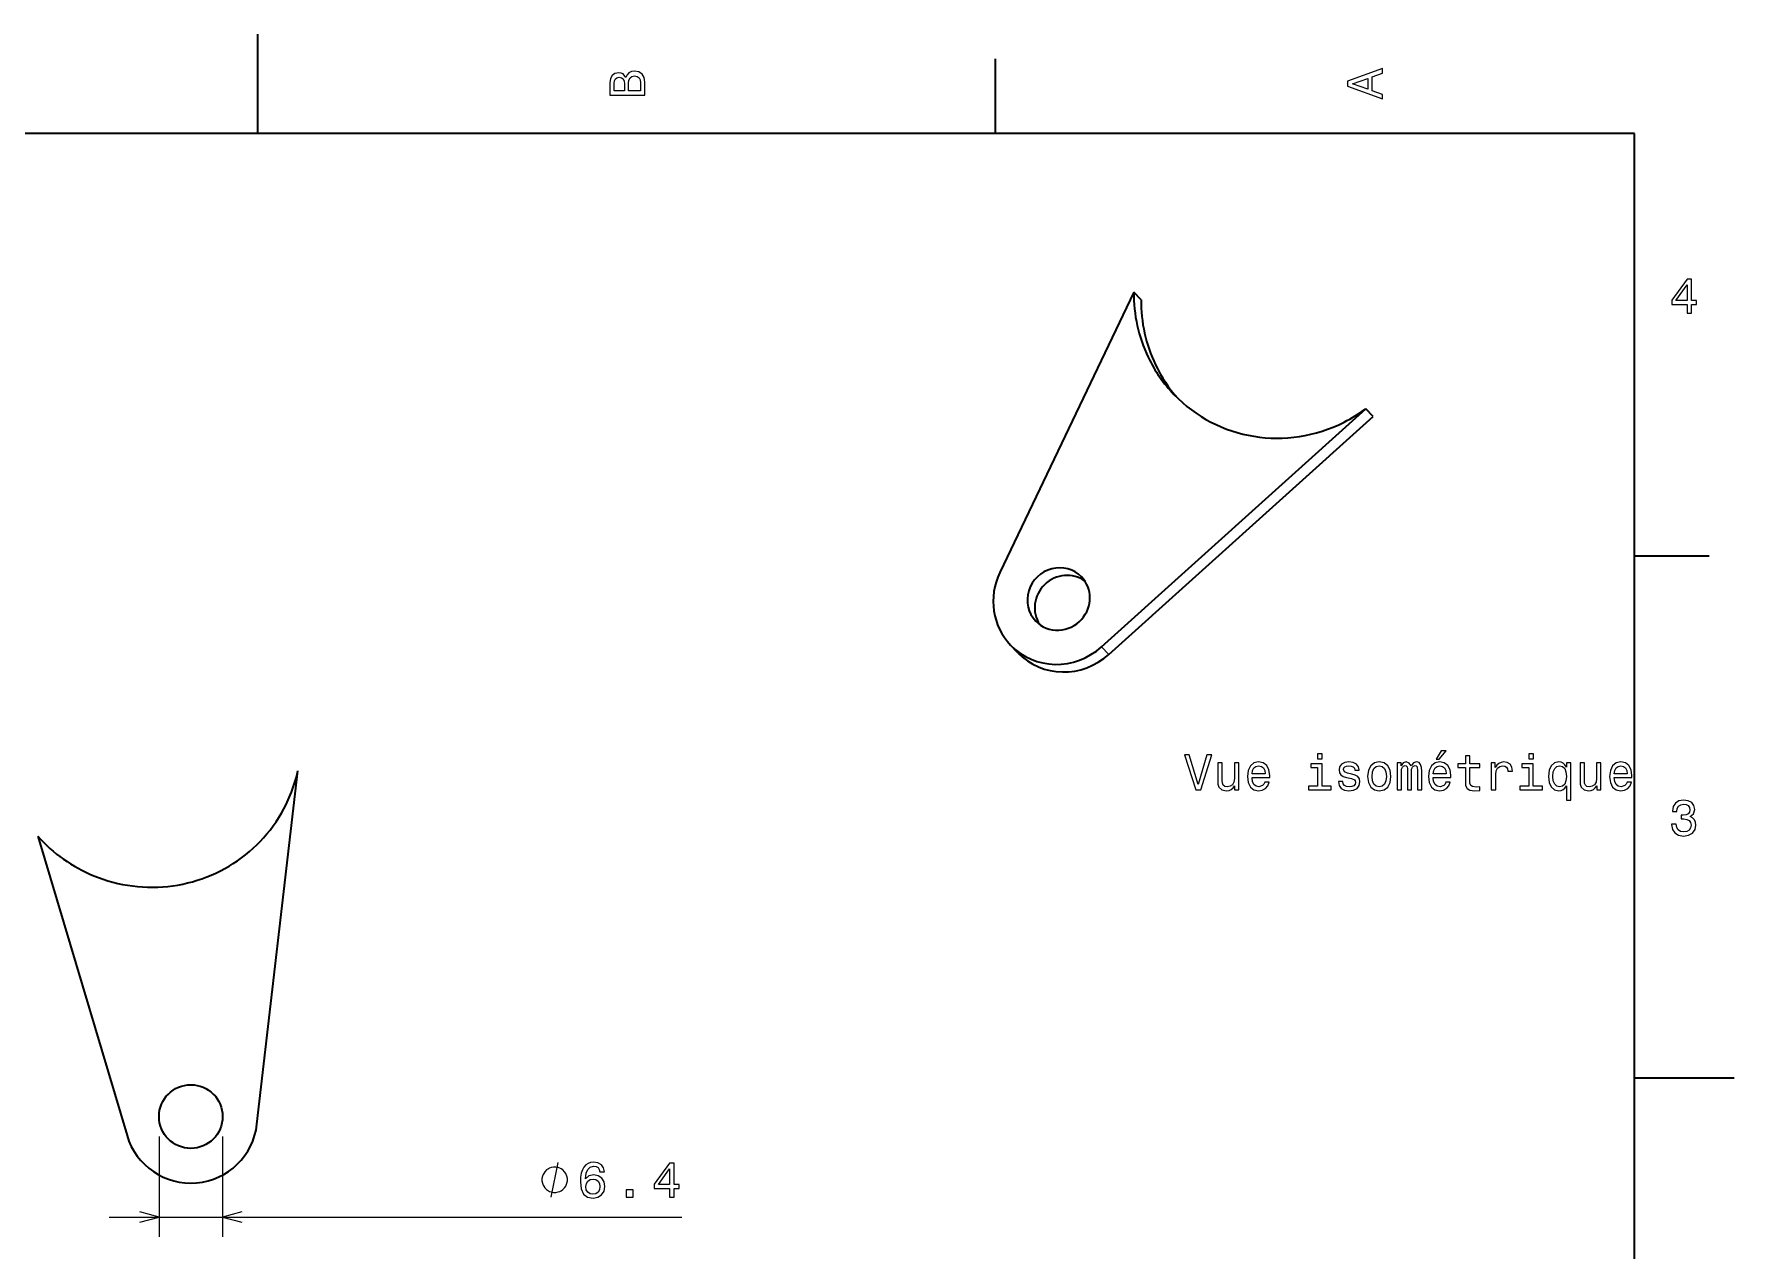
# Model space of a CAD drawing. Extents: x 0 to 297, y 0 to 210.
# Drawn here: x 126 to 297, y 87.6 to 210 of the extents above; entities that cross this region are included whole.
import ezdxf

# ---------------------------------------------------------------- set-up
doc = ezdxf.new("R2010")
doc.units = 0

msp = doc.modelspace()

# ---------------------------------------------------------------- linework, layer by layer
at = {"color": 7, "lineweight": 35, "ltscale": 0.25}
for p, q in [((148.5, 200), (148.5, 210)), ((287, 105), (297, 105))]:
    msp.add_line(p, q, dxfattribs=at)
at = {"color": 7, "lineweight": 35, "ltscale": 0.1875}
for p, q in [((222.699997, 200), (222.699997, 207.5)), ((287, 157.5), (294.5, 157.5))]:
    msp.add_line(p, q, dxfattribs=at)
at = {"color": 7, "lineweight": 35}
for p, q in [((287, 200), (10, 200)), ((287, 10), (287, 200)), ((236.625183, 184.041107), (223.141418, 155.825058)), ((233.378403, 148.36113), (259.951752, 172.300751)), ((234.114014, 147.596024), (260.687378, 171.535645)), ((148.426193, 100.339111), (152.540253, 135.869736)), ((126.371674, 129.303253), (135.350067, 99.195099))]:
    msp.add_line(p, q, dxfattribs=at)
at = {"color": 7, "lineweight": 35, "ltscale": 0.026534}
for p, q in [((237.360794, 183.276001), (236.625183, 184.041107)), ((224.971939, 147.762817), (224.236328, 148.527908))]:
    msp.add_line(p, q, dxfattribs=at)
at = {"color": 7, "lineweight": 35, "ltscale": 0.026535}
msp.add_line((260.687378, 171.535645), (259.951752, 172.300751), dxfattribs=at)
at = {"color": 7, "lineweight": 13, "ltscale": 0.026534}
msp.add_line((234.114014, 147.596024), (233.378403, 148.36113), dxfattribs=at)
at = {"color": 8, "lineweight": 13, "ltscale": 0.252751}
for p, q in [((138.570663, 99.109749), (138.570663, 88.999695)), ((144.970657, 99.109749), (144.970657, 88.999695))]:
    msp.add_line(p, q, dxfattribs=at)
at = {"color": 8, "lineweight": 13}
msp.add_line((133.570663, 90.999695), (191.167526, 90.999695), dxfattribs=at)
at = {"color": 7, "lineweight": 13}
for points in [[(185.542007, 205.630417), (185.249496, 205.983429), (185.052811, 206.074219), (184.81073, 206.104477), (184.432495, 206.03891), (184.160156, 205.842224), (183.993729, 205.524506), (183.933212, 205.080704), (183.933212, 203.835022), (187.433212, 203.835022), (187.433212, 205.151306), (187.36261, 205.620331), (187.155838, 205.968307), (186.828018, 206.185165), (186.384216, 206.260818), (186.08667, 206.215424), (185.839554, 206.094391), (185.65799, 205.897705)], [(185.385666, 204.984879), (185.385666, 204.298996), (184.351807, 204.298996), (184.351807, 205.025223), (184.382065, 205.297562), (184.472839, 205.489197), (184.629181, 205.605194), (184.86116, 205.645538), (185.093155, 205.600143), (185.254532, 205.479111), (185.355408, 205.272339)], [(187.014618, 205.095825), (187.014618, 204.298996), (185.809296, 204.298996), (185.809296, 205.050446), (185.844589, 205.368164), (185.9505, 205.595108), (186.132065, 205.731277), (186.394302, 205.776657), (186.671692, 205.731277), (186.863327, 205.605194), (186.979324, 205.393372)], [(261.633209, 203.466858), (261.633209, 203.930847), (260.604401, 204.298996), (260.604401, 205.695969), (261.633209, 206.064133), (261.633209, 206.538193), (258.128174, 205.257217), (258.128174, 204.742798)], [(260.17572, 204.460388), (258.632477, 205), (260.17572, 205.539627)], [(292.277374, 181.916794), (292.731262, 181.916794), (292.731262, 182.784225), (293.23056, 182.784225), (293.23056, 183.187683), (292.731262, 183.187683), (292.731262, 185.341141), (292.272339, 185.341141), (290.739197, 183.228027), (290.739197, 182.784225), (292.277374, 182.784225)], [(291.162842, 183.187683), (292.277374, 184.756134), (292.277374, 183.187683)], [(243.979492, 137.478394), (243.101959, 134.497833), (242.199234, 137.478394), (241.720123, 137.478394), (242.849808, 133.973343), (243.354126, 133.973343), (244.458588, 137.478394)], [(255.573868, 137.594376), (255.104843, 137.594376), (255.104843, 137.090057), (255.573868, 137.090057)], [(267.042175, 137.049713), (267.339722, 137.049713), (268.040741, 137.907059), (267.546478, 137.907059)], [(269.977325, 136.21254), (269.977325, 134.855911), (270.007599, 134.417145), (270.148804, 134.114548), (270.431213, 133.938034), (270.910309, 133.877518), (271.434814, 133.90274), (271.434814, 134.286026), (271.051544, 134.255768), (270.703552, 134.296112), (270.516937, 134.422195), (270.436249, 134.634003), (270.421143, 134.931549), (270.421143, 136.21254), (271.434814, 136.21254), (271.434814, 136.590775), (270.421143, 136.590775), (270.421143, 137.382568), (269.977325, 137.382568), (269.977325, 136.590775), (269.210754, 136.590775), (269.210754, 136.21254)], [(276.826019, 137.594376), (276.356995, 137.594376), (276.356995, 137.090057), (276.826019, 137.090057)], [(247.181931, 136.681549), (246.738129, 136.681549), (246.738129, 135.118149), (246.687698, 134.755051), (246.541443, 134.492798), (246.314499, 134.331406), (246.016953, 134.280975), (245.779922, 134.32132), (245.628616, 134.442368), (245.542892, 134.649139), (245.52272, 134.941635), (245.52272, 136.681549), (245.078918, 136.681549), (245.078918, 134.901291), (245.09404, 134.543228), (245.189865, 134.245682), (245.482376, 133.973343), (245.951385, 133.877518), (246.203552, 133.912827), (246.42041, 134.003601), (246.60701, 134.159943), (246.758301, 134.386887), (246.758301, 133.973343), (247.181931, 133.973343)], [(248.518387, 135.198853), (250.29361, 135.198853), (250.298645, 135.405624), (250.217957, 135.985596), (249.996063, 136.419312), (249.643036, 136.681549), (249.174011, 136.777374), (248.715073, 136.676514), (248.362045, 136.394089), (248.135101, 135.935165), (248.054413, 135.329971), (248.130066, 134.709656), (248.35701, 134.255768), (248.704987, 133.973343), (249.158875, 133.877518), (249.552246, 133.943085), (249.875015, 134.114548), (250.112045, 134.386887), (250.248215, 134.75), (249.809464, 134.75), (249.718674, 134.548264), (249.587555, 134.396973), (249.214355, 134.27594), (248.926895, 134.331406), (248.710037, 134.507919), (248.568817, 134.795395), (248.518387, 135.183716)], [(248.518387, 135.572052), (248.573868, 135.920029), (248.710037, 136.177231), (248.916809, 136.333572), (249.189148, 136.389053), (249.456436, 136.333572), (249.663208, 136.177231), (249.789291, 135.920029), (249.834671, 135.572052)], [(255.558731, 134.346542), (255.558731, 136.590775), (254.418976, 136.590775), (254.418976, 136.21254), (255.114929, 136.21254), (255.114929, 134.346542), (254.207153, 134.346542), (254.207153, 133.973343), (256.476593, 133.973343), (256.476593, 134.346542)], [(258.564514, 135.55188), (258.135834, 135.65274), (257.818115, 135.768738), (257.712189, 136.005768), (257.742462, 136.172195), (257.848358, 136.293228), (258.019836, 136.368881), (258.266937, 136.399139), (258.503967, 136.368881), (258.690582, 136.278091), (258.811615, 136.141937), (258.862061, 135.960373), (259.295776, 135.960373), (259.295776, 135.970459), (259.220123, 136.298264), (259.013336, 136.555481), (258.690582, 136.716858), (258.266937, 136.777374), (257.838287, 136.716858), (257.525604, 136.55043), (257.328918, 136.303314), (257.268402, 135.990631), (257.313782, 135.688034), (257.454987, 135.476227), (257.686981, 135.324921), (258.024872, 135.219025), (258.519104, 135.097977), (258.821716, 134.971909), (258.902405, 134.871033), (258.932648, 134.719742), (258.887268, 134.533142), (258.766235, 134.391937), (258.56955, 134.301147), (258.307312, 134.270889), (258.029907, 134.301147), (257.828186, 134.407059), (257.692017, 134.578537), (257.636536, 134.815567), (257.207886, 134.815567), (257.278473, 134.412109), (257.48526, 134.119598), (257.813049, 133.943085), (258.266937, 133.877518), (258.741028, 133.943085), (259.088989, 134.119598), (259.300812, 134.402023), (259.376465, 134.770172), (259.320984, 135.087891), (259.164642, 135.304749), (258.90744, 135.445969)], [(260.143036, 135.324921), (260.223724, 134.709656), (260.455719, 134.255768), (260.823853, 133.973343), (261.318115, 133.877518), (261.807312, 133.973343), (262.175446, 134.250717), (262.40744, 134.704605), (262.493164, 135.324921), (262.40744, 135.940201), (262.175446, 136.399139), (261.807312, 136.676514), (261.318115, 136.777374), (260.823853, 136.676514), (260.455719, 136.394089), (260.223724, 135.940201)], [(260.596924, 135.329971), (260.642303, 135.783859), (260.783508, 136.111664), (261.010468, 136.3134), (261.318115, 136.384003), (261.620697, 136.3134), (261.847656, 136.116714), (261.988861, 135.783859), (262.039276, 135.329971), (261.988861, 134.871033), (261.847656, 134.538177), (261.620697, 134.336456), (261.318115, 134.270889), (261.010468, 134.336456), (260.783508, 134.538177), (260.642303, 134.871033)], [(263.133667, 133.973343), (263.542175, 133.973343), (263.542175, 135.783859), (263.567383, 136.056198), (263.643036, 136.252884), (263.759033, 136.368881), (263.910339, 136.414261), (264.031372, 136.373917), (264.112061, 136.273056), (264.152405, 136.101578), (264.167542, 135.874634), (264.167542, 133.973343), (264.550812, 133.973343), (264.550812, 135.783859), (264.576019, 136.051147), (264.651672, 136.247833), (264.772705, 136.368881), (264.924011, 136.414261), (265.045044, 136.373917), (265.125732, 136.273056), (265.176178, 135.874634), (265.176178, 133.973343), (265.584686, 133.973343), (265.584686, 135.844376), (265.559448, 136.232712), (265.47876, 136.530258), (265.317383, 136.711823), (265.055145, 136.777374), (264.747498, 136.676514), (264.510468, 136.384003), (264.323883, 136.671463), (264.0112, 136.777374), (263.723724, 136.676514), (263.527039, 136.394089), (263.527039, 136.681549), (263.133667, 136.681549)], [(266.734528, 135.198853), (268.509735, 135.198853), (268.514801, 135.405624), (268.434113, 135.985596), (268.212189, 136.419312), (267.859161, 136.681549), (267.390137, 136.777374), (266.931213, 136.676514), (266.578186, 136.394089), (266.351257, 135.935165), (266.270569, 135.329971), (266.346191, 134.709656), (266.573151, 134.255768), (266.921143, 133.973343), (267.375031, 133.877518), (267.768402, 133.943085), (268.091156, 134.114548), (268.328186, 134.386887), (268.464355, 134.75), (268.025604, 134.75), (267.934814, 134.548264), (267.803711, 134.396973), (267.430481, 134.27594), (267.143036, 134.331406), (266.926178, 134.507919), (266.784973, 134.795395), (266.734528, 135.183716)], [(266.734528, 135.572052), (266.790009, 135.920029), (266.926178, 136.177231), (267.132935, 136.333572), (267.405273, 136.389053), (267.672577, 136.333572), (267.879333, 136.177231), (268.005432, 135.920029), (268.050812, 135.572052)], [(272.584686, 133.973343), (273.028473, 133.973343), (273.028473, 135.521606), (273.073853, 135.894806), (273.210022, 136.162109), (273.431946, 136.323486), (273.729492, 136.378967), (273.951385, 136.343658), (274.117798, 136.242798), (274.218689, 136.07132), (274.253967, 135.83934), (274.70282, 135.83934), (274.642303, 136.247833), (274.475891, 136.540344), (274.198517, 136.716858), (273.820251, 136.777374), (273.563049, 136.73703), (273.341156, 136.636169), (273.14447, 136.464691), (272.988129, 136.232712), (272.988129, 136.681549), (272.584686, 136.681549)], [(276.810913, 134.346542), (276.810913, 136.590775), (275.671143, 136.590775), (275.671143, 136.21254), (276.367096, 136.21254), (276.367096, 134.346542), (275.45932, 134.346542), (275.45932, 133.973343), (277.72876, 133.973343), (277.72876, 134.346542)], [(280.154541, 136.26297), (279.99823, 136.489914), (279.821716, 136.651291), (279.614929, 136.742081), (279.377899, 136.777374), (278.949219, 136.676514), (278.616364, 136.394089), (278.399506, 135.940201), (278.323853, 135.329971), (278.399506, 134.714691), (278.616364, 134.260803), (278.949219, 133.973343), (279.377899, 133.877518), (279.614929, 133.907776), (279.81665, 133.993515), (279.993164, 134.149857), (280.154541, 134.386887), (280.154541, 132.924347), (280.598358, 132.924347), (280.598358, 136.681549), (280.154541, 136.681549)], [(278.777771, 135.329971), (278.823151, 135.778824), (278.964355, 136.106628), (279.176178, 136.30835), (279.453552, 136.378967), (279.746063, 136.30835), (279.967957, 136.111664), (280.099091, 135.783859), (280.149506, 135.329971), (280.099091, 134.871033), (279.967957, 134.543228), (279.746063, 134.341492), (279.453552, 134.27594), (279.176178, 134.341492), (278.964355, 134.543228), (278.823151, 134.876083)], [(283.614197, 136.681549), (283.17041, 136.681549), (283.17041, 135.118149), (283.119965, 134.755051), (282.973724, 134.492798), (282.746765, 134.331406), (282.449219, 134.280975), (282.212189, 134.32132), (282.060883, 134.442368), (281.975159, 134.649139), (281.954987, 134.941635), (281.954987, 136.681549), (281.511169, 136.681549), (281.511169, 134.901291), (281.526306, 134.543228), (281.622131, 134.245682), (281.914642, 133.973343), (282.383667, 133.877518), (282.635834, 133.912827), (282.852692, 134.003601), (283.039276, 134.159943), (283.190582, 134.386887), (283.190582, 133.973343), (283.614197, 133.973343)], [(284.950653, 135.198853), (286.725891, 135.198853), (286.730927, 135.405624), (286.650238, 135.985596), (286.428345, 136.419312), (286.075317, 136.681549), (285.606293, 136.777374), (285.147339, 136.676514), (284.794312, 136.394089), (284.567383, 135.935165), (284.486694, 135.329971), (284.562347, 134.709656), (284.789276, 134.255768), (285.137268, 133.973343), (285.591156, 133.877518), (285.984528, 133.943085), (286.307281, 134.114548), (286.544312, 134.386887), (286.680481, 134.75), (286.24173, 134.75), (286.15094, 134.548264), (286.019836, 134.396973), (285.646637, 134.27594), (285.359161, 134.331406), (285.142303, 134.507919), (285.001099, 134.795395), (284.950653, 135.183716)], [(284.950653, 135.572052), (285.006134, 135.920029), (285.142303, 136.177231), (285.349091, 136.333572), (285.621399, 136.389053), (285.888702, 136.333572), (286.09549, 136.177231), (286.221558, 135.920029), (286.266937, 135.572052)], [(290.729126, 130.51622), (290.729126, 130.480911), (290.809814, 129.996765), (291.046844, 129.633652), (291.420044, 129.401657), (291.914276, 129.315933), (292.438782, 129.401657), (292.832153, 129.623566), (293.08429, 129.976593), (293.175079, 130.430481), (293.134735, 130.728027), (293.023773, 130.970108), (292.842224, 131.156708), (292.600159, 131.292877), (292.927948, 131.565216), (293.043945, 131.998932), (292.968292, 132.392303), (292.751434, 132.68985), (292.398407, 132.87645), (291.914276, 132.942017), (291.460388, 132.861313), (291.112396, 132.63942), (290.885468, 132.286392), (290.809814, 131.817368), (290.809814, 131.782074), (291.258636, 131.782074), (291.299011, 132.104828), (291.430115, 132.336823), (291.641937, 132.478027), (291.939484, 132.528473), (292.201721, 132.488113), (292.393372, 132.382217), (292.509369, 132.210739), (292.554749, 131.97876), (292.509369, 131.731628), (292.388336, 131.565216), (292.176514, 131.46434), (291.889069, 131.434082), (291.692383, 131.439133), (291.692383, 131.04071), (291.939484, 131.050797), (292.257202, 131.005417), (292.494232, 130.884369), (292.635468, 130.687683), (292.685883, 130.430481), (292.630402, 130.13797), (292.484161, 129.921112), (292.252167, 129.784943), (291.944519, 129.739563), (291.626801, 129.789993), (291.394806, 129.941284), (291.248566, 130.183365), (291.193085, 130.51622)]]:
    msp.add_lwpolyline(points, close=True, dxfattribs=at)
at = {"color": 7, "lineweight": 35}
msp.add_lwpolyline([(131.998032, 125.333473), (132.470352, 125.148636), (132.948502, 124.979393), (133.431946, 124.825943), (133.920181, 124.688438), (134.412659, 124.567047), (134.908875, 124.461914), (135.408279, 124.373138), (135.910339, 124.300842), (136.414505, 124.24511), (136.920227, 124.206024), (137.426971, 124.183624), (137.934174, 124.177971), (138.441284, 124.189079), (138.947754, 124.216949), (139.453018, 124.261574), (139.956512, 124.322922), (140.457703, 124.400955), (140.956009, 124.495605), (141.450897, 124.606789), (141.936523, 124.732941), (142.417725, 124.875061), (142.893951, 125.03302), (143.3647, 125.206657), (143.829422, 125.395813), (144.287598, 125.600296), (144.738724, 125.819908), (145.182281, 126.054428), (145.617767, 126.303604), (146.044693, 126.567192), (146.462555, 126.84491), (146.87088, 127.136475), (147.26918, 127.441566), (147.657028, 127.759865), (148.033936, 128.091034), (148.39949, 128.434708), (148.75325, 128.790497), (149.094803, 129.158035), (149.423752, 129.536911), (149.743256, 129.931213), (150.049072, 130.336212), (150.340836, 130.751465), (150.618195, 131.176468), (150.880829, 131.610733), (151.128387, 132.053741), (151.360626, 132.505005), (151.577209, 132.963959), (151.777924, 133.430084)], dxfattribs=at)
at = {"color": 8, "lineweight": 13}
for points in [[(179.659454, 94.749695), (179.659454, 94.866364), (179.60112, 95.099693), (179.542786, 95.274696), (179.484451, 95.391357), (179.367783, 95.56636), (179.19278, 95.741364), (179.017792, 95.858025), (178.901123, 95.916359), (178.72612, 95.974693), (178.492798, 96.033028), (178.376129, 96.033028), (178.25946, 96.033028), (178.026123, 95.974693), (177.85112, 95.916359), (177.734451, 95.858025), (177.559448, 95.741364), (177.38446, 95.56636), (177.267792, 95.391357), (177.209457, 95.274696), (177.151123, 95.099693), (177.092789, 94.866364), (177.092789, 94.749695), (177.092789, 94.633026), (177.151123, 94.399696), (177.209457, 94.224693), (177.267792, 94.108025), (177.38446, 93.933029), (177.559448, 93.758026), (177.734451, 93.641357), (177.85112, 93.583023), (178.026123, 93.524696), (178.25946, 93.466362), (178.376129, 93.466362), (178.492783, 93.466362), (178.72612, 93.524696), (178.901123, 93.583023), (179.017792, 93.641357), (179.19278, 93.758026), (179.367783, 93.933029), (179.484451, 94.108025), (179.542786, 94.224693), (179.60112, 94.399696), (179.659454, 94.633026)], [(183.387848, 95.55661), (183.292023, 95.965111), (183.070114, 96.267708), (182.727173, 96.459351), (182.283371, 96.52491), (181.985825, 96.489609), (181.728622, 96.393784), (181.501678, 96.237442), (181.310028, 96.015541), (181.158737, 95.738167), (181.047791, 95.400269), (180.977173, 95.001854), (180.957001, 94.553009), (181.037689, 93.836868), (181.284821, 93.317413), (181.683228, 93.004738), (182.227905, 92.898827), (182.717087, 92.989609), (183.090286, 93.226639), (183.332367, 93.599838), (183.418091, 94.073898), (183.332367, 94.553009), (183.100372, 94.921165), (182.74231, 95.153152), (182.298508, 95.233841), (181.819397, 95.13298), (181.461334, 94.845512), (181.536972, 95.400269), (181.698364, 95.798683), (181.94548, 96.035713), (182.288422, 96.116409), (182.540573, 96.076065), (182.732224, 95.970154), (182.858307, 95.79364), (182.923859, 95.55661)], [(189.92688, 92.999695), (190.380783, 92.999695), (190.380783, 93.867126), (190.880066, 93.867126), (190.880066, 94.270584), (190.380783, 94.270584), (190.380783, 96.424042), (189.921844, 96.424042), (188.388702, 94.310928), (188.388702, 93.867126), (189.92688, 93.867126)], [(188.812332, 94.270584), (189.92688, 95.839027), (189.92688, 94.270584)], [(182.928909, 94.068855), (182.873428, 93.751137), (182.732224, 93.509056), (182.50528, 93.347679), (182.222855, 93.297241), (181.925308, 93.347679), (181.698364, 93.504013), (181.552109, 93.746094), (181.506714, 94.063812), (181.557144, 94.376495), (181.698364, 94.613525), (181.930344, 94.764824), (182.243027, 94.820297), (182.515366, 94.764824), (182.732224, 94.618568), (182.873428, 94.381538)], [(185.565506, 92.999695), (186.261475, 92.999695), (186.261475, 93.751137), (185.565506, 93.751137)]]:
    msp.add_lwpolyline(points, close=True, dxfattribs=at)
for points in [[(178.026123, 92.999695), (178.72612, 96.499695)], [(136.638809, 90.482056), (138.570663, 90.999695), (136.638809, 91.517334)], [(146.902512, 91.517334), (144.970657, 90.999695), (146.902512, 90.482056)]]:
    msp.add_lwpolyline(points, dxfattribs=at)
at = {"color": 7, "lineweight": 35}
msp.add_circle((141.77066, 101.109749), 3.2, dxfattribs=at)
for centre, radius, start, end in [((251.38121, 183.856308), 14.756519, 179.282507, 205.539944), ((252.116837, 183.091217), 14.756519, 179.282507, 205.539944), ((251.046722, 183.71286), 14.392121, 205.598793, 223.852173), ((251.792236, 182.953918), 14.403722, 205.603915, 221.73103), ((250.889481, 184.576279), 15.258208, 296.843324, 306.436178), ((138.096695, 139.044006), 14.788247, 337.689809, 347.605126), ((137.845642, 139.594589), 15.413289, 221.889887, 247.70445), ((141.77066, 101.109749), 6.7, 196.604813, 353.395185)]:
    msp.add_arc(centre, radius, start, end, dxfattribs=at)
for centre, major_axis, ratio, start_param, end_param in [((251.408554, 184.242065), (-8.931198, -12.088974), 0.974534, 6.118642044, 7.3773712486), ((229.066269, 153.171371), (4.829758, 4.643646), 0.964154, 1.9422257574, 3.1415519195), ((229.066269, 153.171371), (2.306747, 2.217865), 0.964154, 6.2831551643, 9.4247478179), ((229.80188, 152.406265), (2.306747, 2.217865), 0.964154, 0.1728052424, 2.9687896479), ((229.066269, 153.171371), (2.306747, 2.217865), 0.964154, 4.794009716, 6.2831551643), ((229.066269, 153.171371), (2.306747, 2.217865), 0.964154, 3.1415625107, 4.794009716), ((229.066269, 153.171371), (4.829758, 4.643646), 0.964154, 3.1415519195, 4.6787339463), ((229.80188, 152.406265), (4.829758, 4.643646), 0.964154, 3.1415519195, 4.6787339463)]:
    msp.add_ellipse(centre, major_axis=major_axis, ratio=ratio, start_param=start_param, end_param=end_param, dxfattribs=at)

doc.saveas('drawing.dxf')
